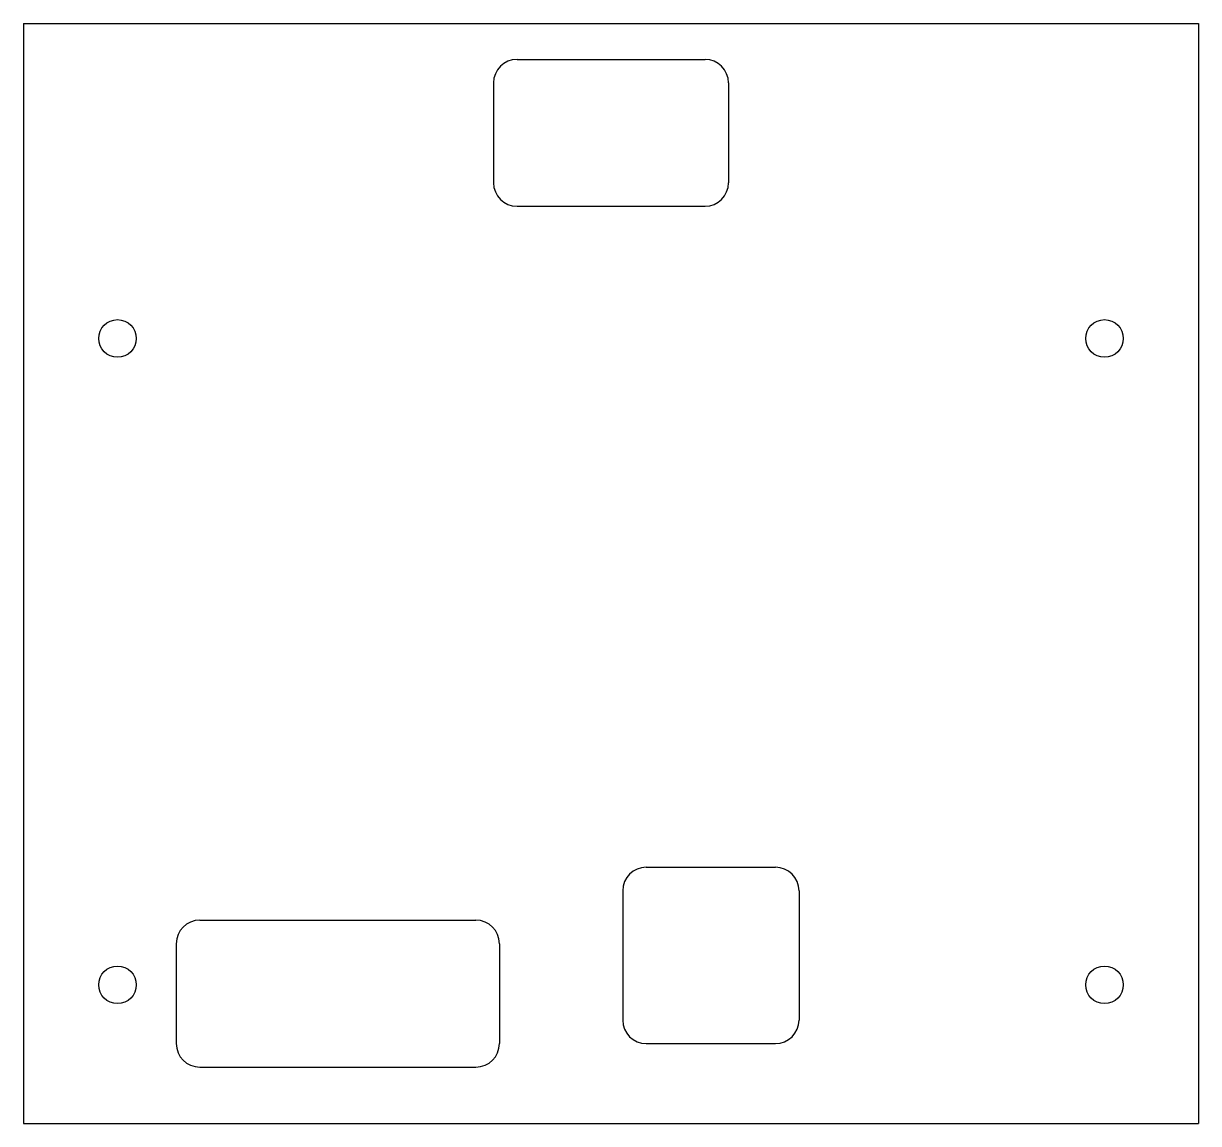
# Model space of a CAD drawing. Extents: x -50 to 50, y 3 to 97.
import ezdxf

# ---------------------------------------------------------------- set-up
doc = ezdxf.new("R2010")
doc.units = 0
doc.header["$MEASUREMENT"] = 0
doc.layers.add('VISIBLE', color=7, linetype='CONTINUOUS')

msp = doc.modelspace()

# ---------------------------------------------------------------- linework, layer by layer
at = {"layer": 'VISIBLE'}
for p, q in [((-50, 96.8), (50, 96.8)), ((-50, 96.8), (-50, 3.2)), ((50, 96.8), (50, 3.2)), ((-8, 93.75), (8, 93.75)), ((-10, 91.75), (-10, 83.25)), ((10, 91.75), (10, 83.25)), ((-8, 81.25), (8, 81.25)), ((3, 25), (14, 25)), ((1, 23), (1, 12)), ((16, 23), (16, 12)), ((-35, 20.5), (-11.5, 20.5)), ((-37, 18.5), (-37, 10)), ((-9.5, 18.5), (-9.5, 10)), ((3, 10), (14, 10)), ((-35, 8), (-11.5, 8)), ((-50, 3.2), (50, 3.2))]:
    msp.add_line(p, q, dxfattribs=at)
for centre in [(-42, 70), (42, 70), (-42, 15), (42, 15)]:
    msp.add_circle(centre, 1.6, dxfattribs=at)
for centre, start, end in [((-8, 91.75), 90, 180), ((8, 91.75), 0, 90), ((-8, 83.25), 180, 270), ((8, 83.25), 270, 0), ((3, 23), 90, 180), ((14, 23), 0, 90), ((-35, 18.5), 90, 180), ((-11.5, 18.5), 0, 90), ((3, 12), 180, 270), ((14, 12), 270, 0), ((-35, 10), 180, 270), ((-11.5, 10), 270, 0)]:
    msp.add_arc(centre, 2, start, end, dxfattribs=at)

doc.saveas('drawing.dxf')
